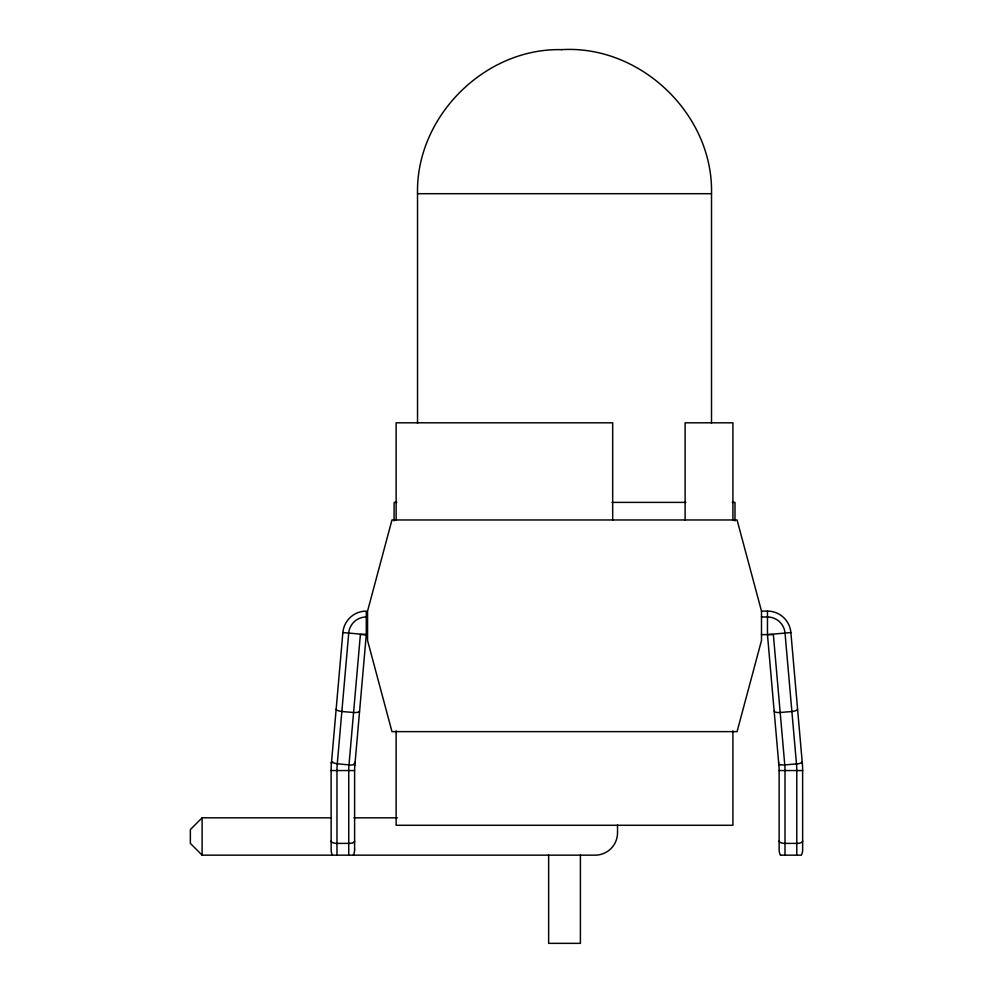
<?xml version="1.0" encoding="UTF-8"?>
<svg xmlns="http://www.w3.org/2000/svg" width="993" height="993" viewBox="0 0 993 993"><rect width="100%" height="100%" fill="white"/><g stroke="black" fill="none" stroke-linecap="round" stroke-linejoin="round"><path stroke-width="1.49" d="M734.981 520.953L734.994 502.384L732.238 502.384M417.532 423.266L417.532 193.697C415.769 116.727 484.609 47.887 561.579 49.65M354.873 765.082L366.28 634.614L366.28 611.105A23.522 23.522 0 0 0 342.858 632.566L331.414 763.381L331.538 762.053M355.134 762.127L355.035 763.083M330.719 817.822L202.113 817.822L190.358 829.577L190.358 843.392L202.113 855.159L595.142 855.159A22.405 22.405 0 0 0 617.534 832.755L617.534 825.009M801.835 762.227L801.835 762.227A5.896 1.837 -5 0 1 796.498 764.039M354.054 764.436L354.352 764.287A6.032 2.842 29.8 0 0 354.575 764.225M352.9 842.685L351.547 843.107A5.511 2.11 0 0 1 348.742 843.392L336.975 843.392A5.511 2.11 0 0 1 334.182 843.107L332.816 842.685A6.616 2.532 0 0 1 331.116 840.959M778.872 765.082L767.465 634.614L790.875 632.566L802.332 763.381L802.207 762.053M761.432 616.976L767.465 616.976A17.638 17.638 0 0 1 785.029 633.075L796.473 763.89L784.768 764.92A5.759 1.75 -5 0 1 780.672 764.684M561.591 49.65C640.559 44.772 713.458 114.493 711.509 193.697L711.509 423.266M417.532 193.697L711.509 193.697M396.803 502.384L394.109 502.384L394.06 520.953M611.986 502.384L685.865 502.384M761.494 611.092L761.494 640.497L737.067 731.63L391.974 731.63L367.559 640.497L367.559 611.092L391.974 519.96L737.067 519.96L761.494 611.092L767.465 611.092A23.522 23.522 0 0 1 790.887 632.566M761.432 634.614L773.361 634.614L784.768 764.92A64.682 64.682 0 0 1 785.004 770.556L785.004 855.159M332.456 855.172A10.501 10.501 0 0 1 331.153 849.785L331.103 770.556L354.6 770.556M778.909 765.429A58.798 58.798 0 0 1 779.133 770.556L802.629 770.556L802.642 849.785A10.501 10.501 0 0 1 801.289 855.172L780.523 855.159M353.967 817.822L397.361 817.822M342.87 632.566L366.28 634.614L360.385 634.614L348.99 764.92A64.682 64.682 0 0 0 348.742 770.556L348.742 855.159M331.935 762.239L331.96 762.264A5.908 1.849 5 0 0 331.997 762.45M778.686 762.86L778.624 762.177M802.207 762.078L802.22 762.152A82.32 82.32 0 0 1 802.642 770.556M796.771 855.159L796.771 770.556A76.436 76.436 0 0 0 796.473 763.89M779.133 770.556L779.133 849.785A10.501 10.501 0 0 0 780.498 855.172M767.465 611.105L767.465 634.614M732.908 520.456L732.908 422.807L685.12 422.807L685.12 520.382M732.908 730.86L732.908 825.282L396.133 825.282L396.133 730.86M612.681 520.382L612.681 422.807L396.133 422.807L396.133 520.332M580.396 855.159L580.396 943.35L548.645 943.35L548.645 855.159M354.613 849.785L354.613 770.556A58.798 58.798 0 0 1 354.836 765.429M336.975 855.159L336.975 770.556A76.436 76.436 0 0 1 337.272 763.89L348.717 633.075A17.638 17.638 0 0 1 366.28 616.976M202.113 817.822L202.113 855.159M336.267 709.076A6.032 1.862 5 0 0 341.853 711.509L353.57 712.502A6.032 1.862 5 0 0 359.491 711.112M331.103 770.556A82.32 82.32 0 0 1 331.538 762.078M354.563 849.785A10.501 10.501 0 0 1 353.26 855.172M332.419 762.264A5.896 1.564 8.4 0 0 337.297 763.754L348.99 764.92A5.759 1.874 5.6 0 0 353.285 764.759A6.144 2.098 6.8 0 0 353.942 764.523M354.203 764.014A6.33 2.346 10.2 0 1 353.582 764.238M797.478 709.076A6.032 1.862 -5 0 1 791.893 711.509L780.175 712.502A6.032 1.862 -5 0 1 774.255 711.112M802.629 840.959A6.616 2.532 0 0 1 800.941 842.685L799.576 843.107A5.511 2.11 0 0 1 796.771 843.392L785.004 843.392A5.511 2.11 0 0 1 782.211 843.107L780.846 842.685A6.616 2.532 0 0 1 779.145 840.959M333.127 762.413A5.908 1.415 10.8 0 1 332.767 762.239M780.622 764.697A6.144 2.048 -6.1 0 1 779.865 764.473M354.6 840.959A6.616 2.532 0 0 1 352.9 842.685"/></g></svg>
